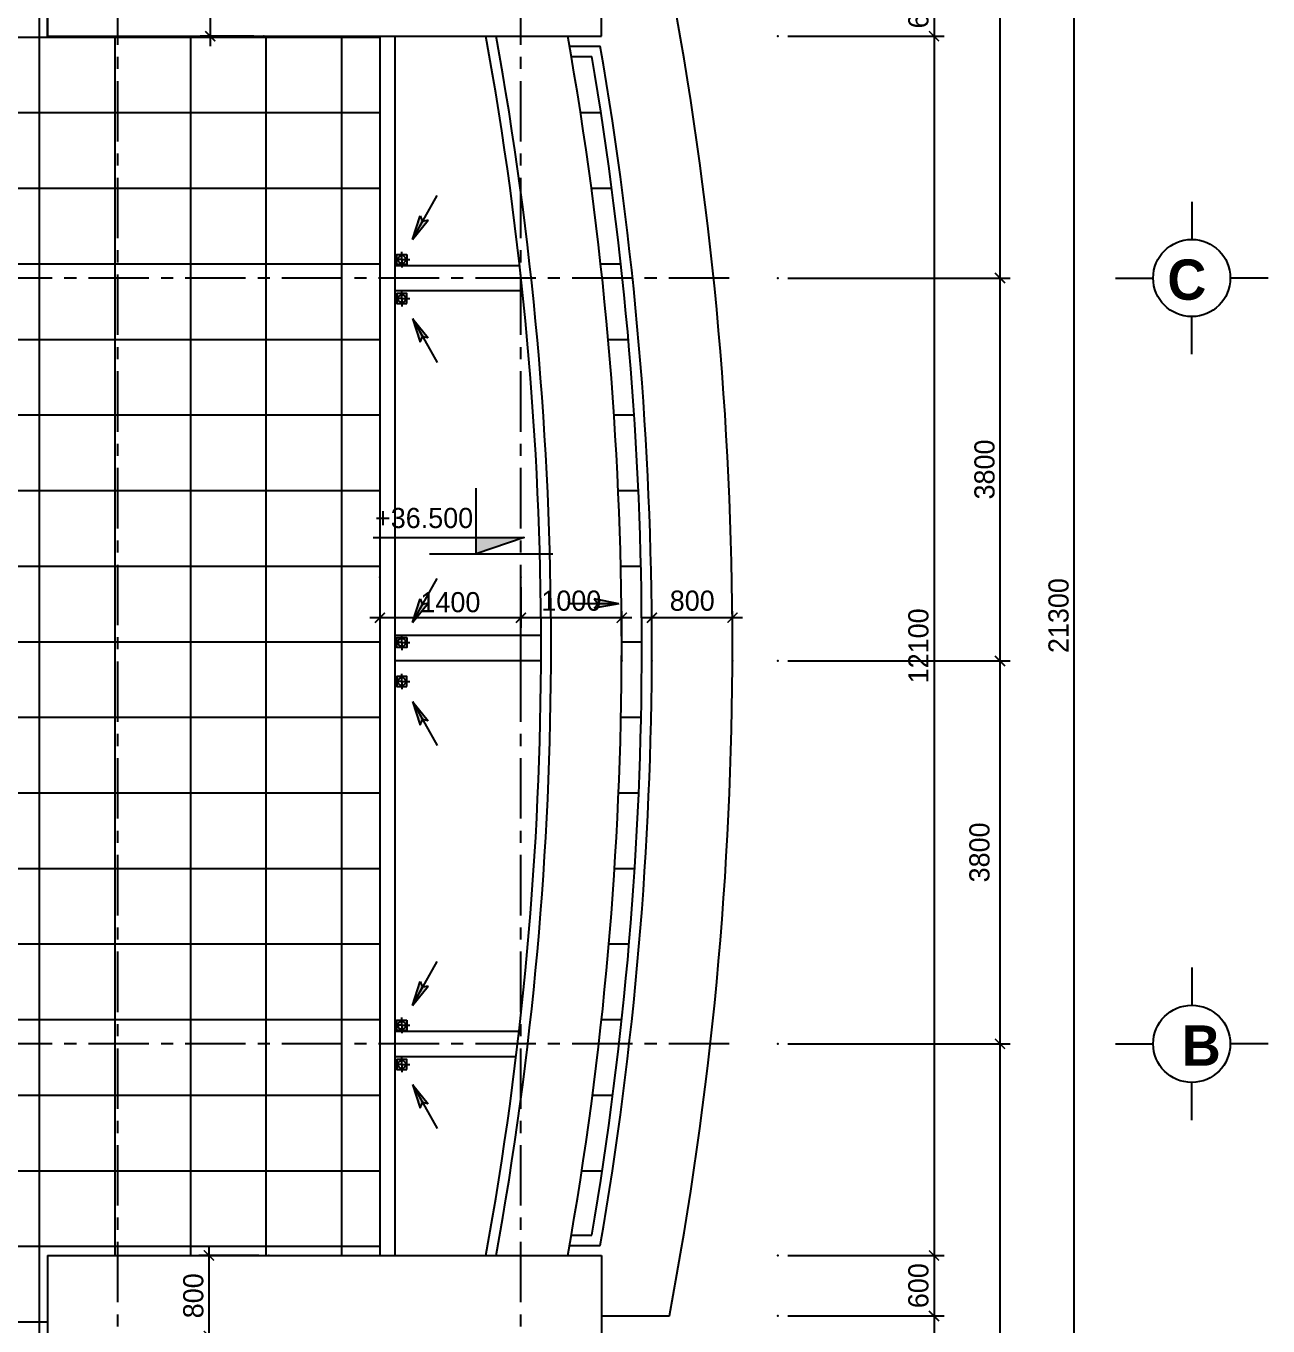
# Model space of a CAD drawing. Header units: inches. Extents: x -844707 to -690155, y -211546 to -175871.
# Drawn here: x -702583 to -690255, y -197801 to -184900 of the extents above; entities that cross this region are included whole.
import ezdxf

# ---------------------------------------------------------------- set-up
doc = ezdxf.new("R2010")
doc.units = ezdxf.units.IN
doc.header["$LTSCALE"] = 48
doc.header["$MEASUREMENT"] = 0
doc.linetypes.add('CENTER', pattern=[2, 1.25, -0.25, 0.25, -0.25])
doc.layers.add('DWGSHARE.com-DefPoints-DWGSHARE.com', color=7, linetype='Continuous', plot=False)
for name, color, linetype in [('DWGSHARE.com-DIM-DWGSHARE.com', 251, 'Continuous'), ('DWGSHARE.com-HATCH-DWGSHARE.com', 8, 'Continuous'), ('DWGSHARE.com-KICHTHUOC-DWGSHARE.com', 9, 'Continuous'), ('DWGSHARE.com-kinh-DWGSHARE.com', 154, 'Continuous'), ('DWGSHARE.com-LAYER1-DWGSHARE.com', 150, 'Continuous'), ('DWGSHARE.com-NET-DWGSHARE.com', 245, 'Continuous'), ('DWGSHARE.com-NETNH-DWGSHARE.com', 154, 'Continuous'), ('DWGSHARE.com-text-DWGSHARE.com', 3, 'Continuous'), ('DWGSHARE.com-truc-DWGSHARE.com', 250, 'CENTER'), ('DWGSHARE.com-TUONG-DWGSHARE.com', 7, 'Continuous')]:
    doc.layers.add(name, color=color, linetype=linetype)
doc.styles.add('AVO-B', font='')
doc.styles.get("Standard").update_dxf_attribs({"font": ''})
doc.styles.add('style4', font='')
doc.styles.add('VNI-AVO', font='')
doc.styles.get('AVO-B').set_extended_font_data('VNI-Avo', bold=True)
doc.styles.get('Standard').set_extended_font_data('VNI-Avo')
doc.styles.get('style4').set_extended_font_data('VNI-Avo')
doc.styles.get('VNI-AVO').set_extended_font_data('VNI-Avo')
doc.dimstyles.new('100', dxfattribs={"dimscale": 0, "dimtxt": 200, "dimasz": 100, "dimexe": 65, "dimexo": 0, "dimgap": 65, "dimtad": 1, "dimdec": 0, "dimzin": 0, "dimdsep": 46, "dimtxsty": 'style4', "dimblk": 'ARCHTICK', "dimcen": 0.1, "dimdle": 100, "dimclrd": 256, "dimclre": 256, "dimclrt": 2, "dimadec": 0, "dimazin": 0, "dimtfac": 1, "dimtdec": 0, "dimtix": 1, "dimtmove": 2, "dimatfit": 3, "dimldrblk": 'ARCHTICK', "dimfxl": 1, "dimtolj": 1, "dimtzin": 0, "dimlwd": -1, "dimlwe": -1, "dimarcsym": 0})
doc.dimstyles.new('tl1-100', dxfattribs={"dimtxt": 200, "dimasz": 100, "dimexe": 100, "dimexo": 100, "dimgap": 50, "dimtad": 1, "dimdec": 0, "dimzin": 0, "dimdsep": 46, "dimtxsty": 'VNI-AVO', "dimblk": 'ARCHTICK', "dimcen": 1, "dimdle": 100, "dimclrd": 256, "dimclre": 256, "dimclrt": 2, "dimadec": 0, "dimazin": 0, "dimtfac": 1, "dimtdec": 0, "dimtix": 1, "dimtofl": 0, "dimtmove": 2, "dimatfit": 3, "dimldrblk": 'ARCHTICK', "dimfxl": 1, "dimtolj": 2, "dimtzin": 0, "dimarcsym": 0})
pattern_1 = [(90, (81301.7, 61739.7), (-750, 1e-13), []), (180, (81301.7, 61739.7), (-1e-13, -750), [])]

# ---------------------------------------------------------------- blocks, each defined once
blk = doc.blocks.new('_ArchTick')
at = {"color": 0, "linetype": 'ByBlock', "const_width": 0.15}
blk.add_lwpolyline([(-0.5, -0.5), (0.5, 0.5)], dxfattribs=at)
blk = doc.blocks.new('*D475')
at = {"layer": 'DWGSHARE.com-DefPoints-DWGSHARE.com', "color": 0, "transparency": 16777216}
for p in [(-700221, -184201), (-700754, -185001), (-700221, -185001)]:
    blk.add_point(p, dxfattribs=at)
at = {"layer": 'DWGSHARE.com-DIM-DWGSHARE.com', "lineweight": -2, "transparency": 16777216}
for p, q in [((-700321, -184201), (-700854, -184201)), ((-700754, -184101), (-700754, -185101)), ((-700321, -185001), (-700854, -185001))]:
    blk.add_line(p, q, dxfattribs=at)
at = {"layer": 'DWGSHARE.com-DIM-DWGSHARE.com', "lineweight": -2, "transparency": 16777216, "xscale": 100, "yscale": 100, "zscale": 100}
for p, rotation in [((-700754, -184201), 90), ((-700754, -185001), 270)]:
    blk.add_blockref('_ArchTick', p, dxfattribs=dict(at, rotation=rotation))
at = {"layer": 'DWGSHARE.com-DIM-DWGSHARE.com', "color": 2, "transparency": 16777216, "insert": (-700907, -184601), "char_height": 200, "attachment_point": 5, "rotation": 90, "style": 'VNI-AVO'}
blk.add_mtext('\\A2;800', dxfattribs=at)
blk = doc.blocks.new('*D488')
at = {"layer": 'DWGSHARE.com-DefPoints-DWGSHARE.com', "color": 0, "transparency": 16777216}
for p in [(-697670, -190772), (-697670, -191201), (-696670, -191201)]:
    blk.add_point(p, dxfattribs=at)
at = {"layer": 'DWGSHARE.com-DIM-DWGSHARE.com', "transparency": 16777216}
for p, q in [((-696570, -190772), (-697770, -190772)), ((-697670, -191201), (-697670, -190707)), ((-696670, -191201), (-696670, -190707))]:
    blk.add_line(p, q, dxfattribs=at)
at = {"layer": 'DWGSHARE.com-DIM-DWGSHARE.com', "transparency": 16777216, "xscale": 100, "yscale": 100, "zscale": 100, "rotation": 180}
blk.add_blockref('_ArchTick', (-697670, -190772), dxfattribs=at)
at = {"layer": 'DWGSHARE.com-DIM-DWGSHARE.com', "transparency": 16777216, "xscale": 100, "yscale": 100, "zscale": 100}
blk.add_blockref('_ArchTick', (-696670, -190772), dxfattribs=at)
at = {"layer": 'DWGSHARE.com-DIM-DWGSHARE.com', "color": 2, "transparency": 16777216, "insert": (-697170, -190604), "char_height": 200, "attachment_point": 5, "style": 'style4'}
blk.add_mtext('\\A1;1000', dxfattribs=at)
blk = doc.blocks.new('*D489')
at = {"layer": 'DWGSHARE.com-DefPoints-DWGSHARE.com', "color": 0, "transparency": 16777216}
for p in [(-699070, -190369), (-697670, -190369), (-699070, -190772)]:
    blk.add_point(p, dxfattribs=at)
at = {"layer": 'DWGSHARE.com-DIM-DWGSHARE.com', "lineweight": -2, "transparency": 16777216}
for p, q in [((-699070, -190469), (-699070, -190872)), ((-697670, -190469), (-697670, -190872)), ((-697570, -190772), (-699170, -190772))]:
    blk.add_line(p, q, dxfattribs=at)
at = {"layer": 'DWGSHARE.com-DIM-DWGSHARE.com', "lineweight": -2, "transparency": 16777216, "xscale": 100, "yscale": 100, "zscale": 100, "rotation": 180}
blk.add_blockref('_ArchTick', (-699070, -190772), dxfattribs=at)
at = {"layer": 'DWGSHARE.com-DIM-DWGSHARE.com', "lineweight": -2, "transparency": 16777216, "xscale": 100, "yscale": 100, "zscale": 100}
blk.add_blockref('_ArchTick', (-697670, -190772), dxfattribs=at)
at = {"layer": 'DWGSHARE.com-DIM-DWGSHARE.com', "color": 2, "transparency": 16777216, "insert": (-698370, -190619), "char_height": 200, "attachment_point": 5, "style": 'VNI-AVO'}
blk.add_mtext('\\A2;1400', dxfattribs=at)
blk = doc.blocks.new('*D490')
at = {"layer": 'DWGSHARE.com-DefPoints-DWGSHARE.com', "color": 0, "transparency": 16777216}
for p in [(-696370, -190772), (-696370, -191201), (-695570, -191201)]:
    blk.add_point(p, dxfattribs=at)
at = {"layer": 'DWGSHARE.com-DIM-DWGSHARE.com', "transparency": 16777216}
for p, q in [((-695470, -190772), (-696470, -190772)), ((-696370, -191201), (-696370, -190707)), ((-695570, -191201), (-695570, -190707))]:
    blk.add_line(p, q, dxfattribs=at)
at = {"layer": 'DWGSHARE.com-DIM-DWGSHARE.com', "transparency": 16777216, "xscale": 100, "yscale": 100, "zscale": 100, "rotation": 180}
blk.add_blockref('_ArchTick', (-696370, -190772), dxfattribs=at)
at = {"layer": 'DWGSHARE.com-DIM-DWGSHARE.com', "transparency": 16777216, "xscale": 100, "yscale": 100, "zscale": 100}
blk.add_blockref('_ArchTick', (-695570, -190772), dxfattribs=at)
at = {"layer": 'DWGSHARE.com-DIM-DWGSHARE.com', "color": 2, "transparency": 16777216, "insert": (-695970, -190604), "char_height": 200, "attachment_point": 5, "style": 'style4'}
blk.add_mtext('\\A1;800', dxfattribs=at)
blk = doc.blocks.new('*D509')
at = {"layer": 'DWGSHARE.com-DefPoints-DWGSHARE.com', "color": 0, "transparency": 16777216}
for p in [(-700171, -197101), (-700767, -197901), (-700171, -197901)]:
    blk.add_point(p, dxfattribs=at)
at = {"layer": 'DWGSHARE.com-DIM-DWGSHARE.com', "lineweight": -2, "transparency": 16777216}
for p, q in [((-700271, -197101), (-700867, -197101)), ((-700767, -197001), (-700767, -198001)), ((-700271, -197901), (-700867, -197901))]:
    blk.add_line(p, q, dxfattribs=at)
at = {"layer": 'DWGSHARE.com-DIM-DWGSHARE.com', "lineweight": -2, "transparency": 16777216, "xscale": 100, "yscale": 100, "zscale": 100}
for p, rotation in [((-700767, -197101), 90), ((-700767, -197901), 270)]:
    blk.add_blockref('_ArchTick', p, dxfattribs=dict(at, rotation=rotation))
at = {"layer": 'DWGSHARE.com-DIM-DWGSHARE.com', "color": 2, "transparency": 16777216, "insert": (-700921, -197501), "char_height": 200, "attachment_point": 5, "rotation": 90, "style": 'VNI-AVO'}
blk.add_mtext('\\A2;800', dxfattribs=at)
blk = doc.blocks.new('*D538')
at = {"layer": 'DWGSHARE.com-DefPoints-DWGSHARE.com', "color": 0, "transparency": 16777216}
for p in [(-695121, -181601), (-692915, -181601), (-695121, -187401)]:
    blk.add_point(p, dxfattribs=at)
at = {"layer": 'DWGSHARE.com-DIM-DWGSHARE.com', "lineweight": -2, "transparency": 16777216}
for p, q in [((-692915, -187501), (-692915, -181501)), ((-695021, -181601), (-692815, -181601)), ((-695021, -187401), (-692815, -187401))]:
    blk.add_line(p, q, dxfattribs=at)
at = {"layer": 'DWGSHARE.com-DIM-DWGSHARE.com', "lineweight": -2, "transparency": 16777216, "xscale": 100, "yscale": 100, "zscale": 100}
for p, rotation in [((-692915, -181601), 90), ((-692915, -187401), 270)]:
    blk.add_blockref('_ArchTick', p, dxfattribs=dict(at, rotation=rotation))
at = {"layer": 'DWGSHARE.com-DIM-DWGSHARE.com', "color": 2, "transparency": 16777216, "insert": (-693068, -184501), "char_height": 200, "attachment_point": 5, "rotation": 90, "style": 'VNI-AVO'}
blk.add_mtext('\\A2;5800', dxfattribs=at)
blk = doc.blocks.new('*D539')
at = {"layer": 'DWGSHARE.com-DefPoints-DWGSHARE.com', "color": 0, "transparency": 16777216}
for p in [(-695121, -180101), (-692180, -180101), (-695121, -201401)]:
    blk.add_point(p, dxfattribs=at)
at = {"layer": 'DWGSHARE.com-DIM-DWGSHARE.com', "lineweight": -2, "transparency": 16777216}
for p, q in [((-692180, -201501), (-692180, -180001)), ((-695021, -180101), (-692080, -180101)), ((-695021, -201401), (-692080, -201401))]:
    blk.add_line(p, q, dxfattribs=at)
at = {"layer": 'DWGSHARE.com-DIM-DWGSHARE.com', "lineweight": -2, "transparency": 16777216, "xscale": 100, "yscale": 100, "zscale": 100}
for p, rotation in [((-692180, -180101), 90), ((-692180, -201401), 270)]:
    blk.add_blockref('_ArchTick', p, dxfattribs=dict(at, rotation=rotation))
at = {"layer": 'DWGSHARE.com-DIM-DWGSHARE.com', "color": 2, "transparency": 16777216, "insert": (-692333, -190751), "char_height": 200, "attachment_point": 5, "rotation": 90, "style": 'VNI-AVO'}
blk.add_mtext('\\A2;21300', dxfattribs=at)
blk = doc.blocks.new('*D540')
at = {"layer": 'DWGSHARE.com-DefPoints-DWGSHARE.com', "color": 0, "transparency": 16777216}
for p in [(-695121, -197101), (-695121, -197701), (-693570, -197701)]:
    blk.add_point(p, dxfattribs=at)
at = {"layer": 'DWGSHARE.com-DIM-DWGSHARE.com', "lineweight": -2, "transparency": 16777216}
for p, q in [((-695021, -197101), (-693470, -197101)), ((-693570, -197001), (-693570, -197801)), ((-695021, -197701), (-693470, -197701))]:
    blk.add_line(p, q, dxfattribs=at)
at = {"layer": 'DWGSHARE.com-DIM-DWGSHARE.com', "lineweight": -2, "transparency": 16777216, "xscale": 100, "yscale": 100, "zscale": 100}
for p, rotation in [((-693570, -197101), 90), ((-693570, -197701), 270)]:
    blk.add_blockref('_ArchTick', p, dxfattribs=dict(at, rotation=rotation))
at = {"layer": 'DWGSHARE.com-DIM-DWGSHARE.com', "color": 2, "transparency": 16777216, "insert": (-693724, -197401), "char_height": 200, "attachment_point": 5, "rotation": 90, "style": 'VNI-AVO'}
blk.add_mtext('\\A2;600', dxfattribs=at)
blk = doc.blocks.new('*D541')
at = {"layer": 'DWGSHARE.com-DefPoints-DWGSHARE.com', "color": 0, "transparency": 16777216}
for p in [(-695121, -185001), (-695121, -197101), (-693570, -197101)]:
    blk.add_point(p, dxfattribs=at)
at = {"layer": 'DWGSHARE.com-DIM-DWGSHARE.com', "lineweight": -2, "transparency": 16777216}
for p, q in [((-695021, -185001), (-693470, -185001)), ((-693570, -184901), (-693570, -197201)), ((-695021, -197101), (-693470, -197101))]:
    blk.add_line(p, q, dxfattribs=at)
at = {"layer": 'DWGSHARE.com-DIM-DWGSHARE.com', "lineweight": -2, "transparency": 16777216, "xscale": 100, "yscale": 100, "zscale": 100}
for p, rotation in [((-693570, -185001), 90), ((-693570, -197101), 270)]:
    blk.add_blockref('_ArchTick', p, dxfattribs=dict(at, rotation=rotation))
at = {"layer": 'DWGSHARE.com-DIM-DWGSHARE.com', "color": 2, "transparency": 16777216, "insert": (-693724, -191051), "char_height": 200, "attachment_point": 5, "rotation": 90, "style": 'VNI-AVO'}
blk.add_mtext('\\A2;12100', dxfattribs=at)
blk = doc.blocks.new('*D542')
at = {"layer": 'DWGSHARE.com-DefPoints-DWGSHARE.com', "color": 0, "transparency": 16777216}
for p in [(-695121, -195001), (-692915, -195001), (-695121, -201401)]:
    blk.add_point(p, dxfattribs=at)
at = {"layer": 'DWGSHARE.com-DIM-DWGSHARE.com', "lineweight": -2, "transparency": 16777216}
for p, q in [((-692915, -201501), (-692915, -194901)), ((-695021, -195001), (-692815, -195001)), ((-695021, -201401), (-692815, -201401))]:
    blk.add_line(p, q, dxfattribs=at)
at = {"layer": 'DWGSHARE.com-DIM-DWGSHARE.com', "lineweight": -2, "transparency": 16777216, "xscale": 100, "yscale": 100, "zscale": 100}
for p, rotation in [((-692915, -195001), 90), ((-692915, -201401), 270)]:
    blk.add_blockref('_ArchTick', p, dxfattribs=dict(at, rotation=rotation))
at = {"layer": 'DWGSHARE.com-DIM-DWGSHARE.com', "color": 2, "transparency": 16777216, "insert": (-693068, -198201), "char_height": 200, "attachment_point": 5, "rotation": 90, "style": 'VNI-AVO'}
blk.add_mtext('\\A2;6400', dxfattribs=at)
blk = doc.blocks.new('*D544')
at = {"layer": 'DWGSHARE.com-DefPoints-DWGSHARE.com', "color": 0, "transparency": 16777216}
for p in [(-695121, -197701), (-695121, -202001), (-693570, -202001)]:
    blk.add_point(p, dxfattribs=at)
at = {"layer": 'DWGSHARE.com-DIM-DWGSHARE.com', "lineweight": -2, "transparency": 16777216}
for p, q in [((-693570, -197601), (-693570, -202101)), ((-695021, -197701), (-693470, -197701)), ((-695021, -202001), (-693470, -202001))]:
    blk.add_line(p, q, dxfattribs=at)
at = {"layer": 'DWGSHARE.com-DIM-DWGSHARE.com', "lineweight": -2, "transparency": 16777216, "xscale": 100, "yscale": 100, "zscale": 100}
for p, rotation in [((-693570, -197701), 90), ((-693570, -202001), 270)]:
    blk.add_blockref('_ArchTick', p, dxfattribs=dict(at, rotation=rotation))
at = {"layer": 'DWGSHARE.com-DIM-DWGSHARE.com', "color": 2, "transparency": 16777216, "insert": (-693724, -199851), "char_height": 200, "attachment_point": 5, "rotation": 90, "style": 'VNI-AVO'}
blk.add_mtext('\\A2;4300', dxfattribs=at)
blk = doc.blocks.new('*D546')
at = {"layer": 'DWGSHARE.com-DefPoints-DWGSHARE.com', "color": 0, "transparency": 16777216}
for p in [(-695121, -184401), (-695121, -185001), (-693570, -185001)]:
    blk.add_point(p, dxfattribs=at)
at = {"layer": 'DWGSHARE.com-DIM-DWGSHARE.com', "lineweight": -2, "transparency": 16777216}
for p, q in [((-693570, -184301), (-693570, -185101)), ((-695021, -184401), (-693470, -184401)), ((-695021, -185001), (-693470, -185001))]:
    blk.add_line(p, q, dxfattribs=at)
at = {"layer": 'DWGSHARE.com-DIM-DWGSHARE.com', "lineweight": -2, "transparency": 16777216, "xscale": 100, "yscale": 100, "zscale": 100}
for p, rotation in [((-693570, -184401), 90), ((-693570, -185001), 270)]:
    blk.add_blockref('_ArchTick', p, dxfattribs=dict(at, rotation=rotation))
at = {"layer": 'DWGSHARE.com-DIM-DWGSHARE.com', "color": 2, "transparency": 16777216, "insert": (-693724, -184701), "char_height": 200, "attachment_point": 5, "rotation": 90, "style": 'VNI-AVO'}
blk.add_mtext('\\A2;600', dxfattribs=at)
blk = doc.blocks.new('*D547')
at = {"layer": 'DWGSHARE.com-DefPoints-DWGSHARE.com', "color": 0, "transparency": 16777216}
for p in [(-695121, -191201), (-692915, -191201), (-695121, -195001)]:
    blk.add_point(p, dxfattribs=at)
at = {"layer": 'DWGSHARE.com-DIM-DWGSHARE.com', "lineweight": -2, "transparency": 16777216}
for p, q in [((-692915, -195101), (-692915, -191101)), ((-695021, -191201), (-692815, -191201)), ((-695021, -195001), (-692815, -195001))]:
    blk.add_line(p, q, dxfattribs=at)
at = {"layer": 'DWGSHARE.com-DIM-DWGSHARE.com', "lineweight": -2, "transparency": 16777216, "xscale": 100, "yscale": 100, "zscale": 100}
for p, rotation in [((-692915, -191201), 90), ((-692915, -195001), 270)]:
    blk.add_blockref('_ArchTick', p, dxfattribs=dict(at, rotation=rotation))
at = {"layer": 'DWGSHARE.com-DIM-DWGSHARE.com', "color": 2, "transparency": 16777216, "insert": (-693118, -193101), "char_height": 200, "attachment_point": 5, "rotation": 90, "style": 'VNI-AVO'}
blk.add_mtext('\\A2;3800', dxfattribs=at)
blk = doc.blocks.new('*D548')
at = {"layer": 'DWGSHARE.com-DefPoints-DWGSHARE.com', "color": 0, "transparency": 16777216}
for p in [(-695121, -187401), (-692915, -187401), (-695121, -191201)]:
    blk.add_point(p, dxfattribs=at)
at = {"layer": 'DWGSHARE.com-DIM-DWGSHARE.com', "lineweight": -2, "transparency": 16777216}
for p, q in [((-692915, -191301), (-692915, -187301)), ((-695021, -187401), (-692815, -187401)), ((-695021, -191201), (-692815, -191201))]:
    blk.add_line(p, q, dxfattribs=at)
at = {"layer": 'DWGSHARE.com-DIM-DWGSHARE.com', "lineweight": -2, "transparency": 16777216, "xscale": 100, "yscale": 100, "zscale": 100}
for p, rotation in [((-692915, -187401), 90), ((-692915, -191201), 270)]:
    blk.add_blockref('_ArchTick', p, dxfattribs=dict(at, rotation=rotation))
at = {"layer": 'DWGSHARE.com-DIM-DWGSHARE.com', "color": 2, "transparency": 16777216, "insert": (-693068, -189301), "char_height": 200, "attachment_point": 5, "rotation": 90, "style": 'VNI-AVO'}
blk.add_mtext('\\A2;3800', dxfattribs=at)
blk = doc.blocks.new('THUNUOC')
at = {"layer": 'DWGSHARE.com-DIM-DWGSHARE.com'}
for q in [(-734559, -197461), (-734636, -197539), (-734481, -197539), (-734559, -197617)]:
    blk.add_line((-734559, -197539), q, dxfattribs=at)
blk.add_lwpolyline([(-734609, -197589), (-734509, -197589), (-734509, -197489), (-734609, -197489)], close=True, dxfattribs=at)
blk.add_circle((-734559, -197539), 38.8, dxfattribs=at)

msp = doc.modelspace()

# ---------------------------------------------------------------- hatches: boundary and pattern name
at = {"layer": 'DWGSHARE.com-HATCH-DWGSHARE.com'}
h = msp.add_hatch(dxfattribs=at)
h.set_pattern_fill('ANSI37,_I', color=256, scale=6000, angle=45, style=2)
h.set_pattern_definition(pattern_1)
h.paths.add_polyline_path([(-701670.3, -195000.8), (-699070.4, -195000.8), (-699070.4, -187400.8), (-701670.3, -187400.8)])
h.paths.add_polyline_path([(-701670.3, -187400.8), (-705870.2, -187400.8), (-705870.2, -195000.8), (-701670.3, -195000.8)])
h.paths.add_polyline_path([(-702370.6, -185000.8), (-702370.6, -184400.8), (-705870.2, -184400.8), (-705870.2, -187400.8), (-701670.3, -187400.8), (-701670.3, -185000.8)])
h.paths.add_polyline_path([(-701670.3, -187400.8), (-699070.4, -187400.8), (-699070.4, -185000.8), (-701670.3, -185000.8)])
h.paths.add_polyline_path([(-699315.2, -189919.5), (-698216, -189919.5), (-698216, -189608.9), (-699315.2, -189608.9)], flags=9)
h = msp.add_hatch(dxfattribs=at)
h.set_pattern_fill('ANSI37,_I', color=256, scale=6000, angle=45, style=2)
h.set_pattern_definition(pattern_1)
h.paths.add_polyline_path([(-696863.7, -187400.8), (-696662.7, -187400.8, 0.0160066), (-696966.9, -185200.8), (-697169.7, -185200.8, -0.0161012)])
h.paths.add_polyline_path([(-696662.7, -187400.8), (-696863.7, -187400.8, -0.0552463), (-696897, -195000.8), (-696695.7, -195000.8, 0.0549261)])
h.paths.add_polyline_path([(-696695.7, -195000.8), (-696897, -195000.8, -0.0139133), (-697169.7, -196900.8), (-696966.9, -196900.8, 0.0138314)])
h = msp.add_hatch(dxfattribs=at)
h.set_pattern_fill('ANSI37,_I', color=256, scale=6000, angle=45, style=2)
h.set_pattern_definition(pattern_1)
h.paths.add_polyline_path([(-715671.4, -195000.8), (-715671.1, -197100.8), (-714970.1, -197100.8), (-714970.1, -199701), (-710670.3, -199701), (-710670.3, -195800.8), (-711470.5, -195800.8), (-711470.5, -195000.8)])
h.paths.add_polyline_path([(-715671.1, -197100.8), (-715671.4, -195000.8), (-718270.3, -195000.8), (-718270.3, -197100.8)])
h.paths.add_polyline_path([(-710670.3, -199701), (-706670.3, -199701), (-706670.3, -195800.8), (-710670.3, -195800.8)])
h.paths.add_polyline_path([(-706670.3, -199701), (-702370.6, -199701), (-702370.6, -197100.8), (-701670.3, -197100.8), (-701670.3, -195000.8), (-705870.2, -195000.8), (-705870.2, -195800.8), (-706670.3, -195800.8)])
h.paths.add_polyline_path([(-699070.4, -197100.8), (-699070.4, -195000.8), (-701670.3, -195000.8), (-701670.3, -197100.8)])
h.paths.add_polyline_path([(-709772.3, -198093), (-709772.3, -197408.7), (-709465.3, -197408.7), (-709465.3, -198093)], flags=24)
h.paths.add_polyline_path([(-709772.3, -200001.3), (-709772.3, -199500.7), (-709465.3, -199500.7), (-709465.3, -200001.3)], flags=9)
at = {"layer": 'DWGSHARE.com-KICHTHUOC-DWGSHARE.com'}
for points in [[(-698645.9, -186839.2), (-698589.3, -186826.8), (-698746.6, -187018.8), (-698669, -186783.2)], [(-698645.9, -187983), (-698589.3, -187995.4), (-698746.6, -187803.3), (-698669, -188038.9)], [(-698645.9, -190639.2), (-698589.3, -190626.8), (-698746.6, -190818.8), (-698669, -190583.2)], [(-696904.7, -190632.9), (-696943.1, -190676.2), (-696698.7, -190632.7), (-696942.3, -190585.4)], [(-698645.9, -191783), (-698589.3, -191795.4), (-698746.6, -191603.3), (-698669, -191838.9)], [(-698645.9, -194439.2), (-698589.3, -194426.8), (-698746.6, -194618.8), (-698669, -194383.2)], [(-698645.9, -195583), (-698589.3, -195595.4), (-698746.6, -195403.3), (-698669, -195638.9)]]:
    msp.add_hatch(color=2, dxfattribs=at).paths.add_polyline_path(points)
at = {"layer": 'DWGSHARE.com-LAYER1-DWGSHARE.com'}
msp.add_hatch(color=1, dxfattribs=at).paths.add_polyline_path([(-698115.6, -189974.9), (-697637.4, -189974.9), (-698115.6, -190138.3)])

# ---------------------------------------------------------------- linework, layer by layer
at = {"layer": 'DWGSHARE.com-DIM-DWGSHARE.com'}
for p, q in [((-691011.9, -186643.8), (-691011.9, -187017.8)), ((-691768.9, -187400.8), (-691394.9, -187400.8)), ((-690254.9, -187400.8), (-690628.9, -187400.8)), ((-691011.9, -188157.8), (-691011.9, -187783.8)), ((-691011.9, -194243.8), (-691011.9, -194617.8)), ((-691768.9, -195000.8), (-691394.9, -195000.8)), ((-690254.9, -195000.8), (-690628.9, -195000.8)), ((-691011.9, -195757.8), (-691011.9, -195383.8))]:
    msp.add_line(p, q, dxfattribs=at)
for centre in [(-691011.9, -187400.8), (-691011.9, -195000.8)]:
    msp.add_circle(centre, 383, dxfattribs=at)
at = {"layer": 'DWGSHARE.com-KICHTHUOC-DWGSHARE.com', "linetype": 'Continuous'}
for p, q in [((-698746.6, -187018.8), (-698502.7, -186582.7)), ((-698746.6, -187803.3), (-698502.7, -188239.4)), ((-698746.6, -190818.8), (-698502.7, -190382.7)), ((-696698.7, -190632.7), (-697198.4, -190632.7)), ((-698746.6, -191603.3), (-698502.7, -192039.4)), ((-698746.6, -194618.8), (-698502.7, -194182.7)), ((-698746.6, -195403.3), (-698502.7, -195839.4))]:
    msp.add_line(p, q, dxfattribs=at)
at = {"layer": 'DWGSHARE.com-KICHTHUOC-DWGSHARE.com', "color": 2}
for p, q in [((-698746.6, -187018.8), (-698669, -186783.2)), ((-698669, -186783.2), (-698645.9, -186839.2)), ((-698746.6, -187018.8), (-698589.3, -186826.8)), ((-698746.6, -187018.8), (-698645.9, -186839.2)), ((-698589.3, -186826.8), (-698645.9, -186839.2)), ((-698746.6, -187803.3), (-698669, -188038.9)), ((-698746.6, -187803.3), (-698645.9, -187983)), ((-698746.6, -187803.3), (-698589.3, -187995.4)), ((-698669, -188038.9), (-698645.9, -187983)), ((-698589.3, -187995.4), (-698645.9, -187983)), ((-698746.6, -190818.8), (-698669, -190583.2)), ((-698746.6, -190818.8), (-698589.3, -190626.8)), ((-698746.6, -190818.8), (-698645.9, -190639.2)), ((-698669, -190583.2), (-698645.9, -190639.2)), ((-698589.3, -190626.8), (-698645.9, -190639.2)), ((-696698.7, -190632.7), (-696943.1, -190676.2)), ((-696943.1, -190676.2), (-696904.7, -190632.9)), ((-696942.3, -190585.4), (-696904.7, -190632.9)), ((-696698.7, -190632.7), (-696942.3, -190585.4)), ((-698746.6, -191603.3), (-698669, -191838.9)), ((-698746.6, -191603.3), (-698645.9, -191783)), ((-698746.6, -191603.3), (-698589.3, -191795.4)), ((-698669, -191838.9), (-698645.9, -191783)), ((-698589.3, -191795.4), (-698645.9, -191783)), ((-698746.6, -194618.8), (-698669, -194383.2)), ((-698669, -194383.2), (-698645.9, -194439.2)), ((-698746.6, -194618.8), (-698589.3, -194426.8)), ((-698746.6, -194618.8), (-698645.9, -194439.2)), ((-698589.3, -194426.8), (-698645.9, -194439.2)), ((-698746.6, -195403.3), (-698589.3, -195595.4)), ((-698746.6, -195403.3), (-698645.9, -195583)), ((-698746.6, -195403.3), (-698669, -195638.9)), ((-698669, -195638.9), (-698645.9, -195583)), ((-698589.3, -195595.4), (-698645.9, -195583))]:
    msp.add_line(p, q, dxfattribs=at)
at = {"layer": 'DWGSHARE.com-kinh-DWGSHARE.com'}
for p, q in [((-697169.7, -185200.8), (-696966.9, -185200.8)), ((-697169.7, -196900.8), (-696966.9, -196900.8))]:
    msp.add_line(p, q, dxfattribs=at)
at = {"layer": 'DWGSHARE.com-LAYER1-DWGSHARE.com', "color": 1}
msp.add_line((-698577.7, -190138.3), (-697353.8, -190138.3), dxfattribs=at)
msp.add_lwpolyline([(-699135.7, -189974.9), (-697637.4, -189974.9), (-698115.6, -190138.3), (-698115.6, -189485.2)], dxfattribs=at)
at = {"layer": 'DWGSHARE.com-NET-DWGSHARE.com'}
for p, q in [((-698920.4, -185000.8), (-698920.4, -197100.8)), ((-697187.1, -185100.8), (-696882.6, -185100.8)), ((-698920.4, -187275.8), (-697682.2, -187275.8)), ((-698920.4, -187525.8), (-697654.9, -187525.8)), ((-697470.2, -190950), (-698920.4, -190950)), ((-697470.4, -191200), (-698920.4, -191200)), ((-698920.4, -194875.8), (-697687.9, -194875.8)), ((-698920.4, -195125.8), (-697717.4, -195125.8)), ((-697187.1, -197000.8), (-696882.6, -197000.8)), ((-697187, -197000.8), (-696882.6, -197000.8)), ((-696874.6, -197700.8), (-696196.8, -197700.8))]:
    msp.add_line(p, q, dxfattribs=at)
for radius, start, end in [(35596.6, 349.233, 10.767), (34796.6, 350.15441, 9.84559)]:
    msp.add_arc((-731166.8, -191050.8), radius, start, end, dxfattribs=at)
at = {"layer": 'DWGSHARE.com-NETNH-DWGSHARE.com'}
for radius, start, end in [(33696.7, 349.65688, 10.34312), (33796.7, 349.68782, 10.31218), (34696.6, 350.29332, 9.70668)]:
    msp.add_arc((-731166.8, -191050.8), radius, start, end, dxfattribs=at)
at = {"layer": 'DWGSHARE.com-truc-DWGSHARE.com', "ltscale": 10}
for p, q in [((-701670.3, -203325.6), (-701670.3, -180494.5)), ((-697670.3, -203325.6), (-697670.3, -180494.5)), ((-695602.5, -187400.8), (-721841.5, -187400.8)), ((-695602.5, -195000.8), (-721841.5, -195000.8))]:
    msp.add_line(p, q, dxfattribs=at)
at = {"layer": 'DWGSHARE.com-TUONG-DWGSHARE.com'}
for p, q in [((-702370.6, -180100.8), (-702370.6, -185000.8)), ((-696871.1, -185000.8), (-696871.1, -180100.8)), ((-702370.6, -185000.8), (-702370.6, -180800.8)), ((-702370.6, -185000.8), (-696871.1, -185000.8)), ((-699070.4, -185000.8), (-699070.4, -197100.8)), ((-702370.6, -197100.8), (-696870.6, -197100.8)), ((-702370.6, -197100.8), (-702370.6, -202000.8)), ((-696870.6, -197100.8), (-696870.6, -202000.8))]:
    msp.add_line(p, q, dxfattribs=at)
msp.add_arc((-731166.8, -191050.8), 34496.7, 349.89929, 10.10071, dxfattribs=at)

# ---------------------------------------------------------------- block references
at = {"layer": 'DWGSHARE.com-DIM-DWGSHARE.com', "xscale": -1, "rotation": 90}
for p in [(-896390.8, -921776), (-896390.8, -925576), (-896390.8, -929376)]:
    msp.add_blockref('THUNUOC', p, dxfattribs=at)
at = {"layer": 'DWGSHARE.com-DIM-DWGSHARE.com', "rotation": 90}
for p in [(-896390.8, 546953.8), (-896390.8, 543153.8), (-896390.8, 539353.8)]:
    msp.add_blockref('THUNUOC', p, dxfattribs=at)

# ---------------------------------------------------------------- texts
at = {"layer": 'DWGSHARE.com-text-DWGSHARE.com', "color": 3, "style": 'AVO-B'}
for s, p in [('C', (-691253.8, -187616.5)), ('B', (-691110.1, -195217.6))]:
    msp.add_text(s, height=400, dxfattribs=at).set_placement(p)
at = {"layer": 'DWGSHARE.com-text-DWGSHARE.com'}
msp.add_text('+36.500', height=200, dxfattribs=at).set_placement((-699118.3, -189882.1))

# ---------------------------------------------------------------- dimensions: what is measured, and where the dimension line sits
at = {"layer": 'DWGSHARE.com-DIM-DWGSHARE.com'}
for base, p1, p2, angle, picture, middle in [((-692179.9, -180100.8), (-695120.7, -201400.8), (-695120.7, -180100.8), 270, '*D539', (-692333.4, -190750.8)), ((-700753.7, -185000.8), (-700220.6, -184200.8), (-700220.6, -185000.8), 90, '*D475', (-700907.2, -184600.8)), ((-693570.2, -185000.8), (-695120.7, -184400.8), (-695120.7, -185000.8), 90, '*D546', (-693723.7, -184700.8)), ((-693570.2, -197100.8), (-695120.7, -185000.8), (-695120.7, -197100.8), 90, '*D541', (-693723.7, -191050.8)), ((-699070.4, -190772.5), (-697670.4, -190368.6), (-699070.4, -190368.6), 180, '*D489', (-698370.4, -190618.9)), ((-692914.9, -195000.8), (-695120.7, -201400.8), (-695120.7, -195000.8), 270, '*D542', (-693068.4, -198200.8)), ((-700767.3, -197900.8), (-700170.9, -197100.8), (-700170.9, -197900.8), 90, '*D509', (-700920.8, -197500.8)), ((-693570.2, -197700.8), (-695120.7, -197100.8), (-695120.7, -197700.8), 90, '*D540', (-693723.7, -197400.8)), ((-693570.2, -202000.8), (-695120.7, -197700.8), (-695120.7, -202000.8), 90, '*D544', (-693723.7, -199850.8))]:
    dim = msp.add_linear_dim(base=base, p1=p1, p2=p2, angle=angle, dimstyle='tl1-100', dxfattribs=at)
    dim.commit()
    dim.dimension.update_dxf_attribs({"geometry": picture, "text_midpoint": middle})
for base, p1, p2, angle, dimstyle, override, picture, middle in [((-692914.9, -181600.6), (-695120.7, -187400.8), (-695120.7, -181600.6), 270, 'tl1-100', {"dimtmove": 1}, '*D538', (-693068.4, -184500.7)), ((-692914.9, -187400.8), (-695120.7, -191200.8), (-695120.7, -187400.8), 270, 'tl1-100', {"dimtmove": 1}, '*D548', (-693068.4, -189300.8)), ((-697670.3, -190772.5), (-696670.4, -191200.8), (-697670.3, -191200.8), 180, '100', {"dimscale": 1}, '*D488', (-697170.3, -190603.9)), ((-696370.5, -190772.5), (-695570.5, -191200.8), (-696370.5, -191200.8), 180, '100', {"dimscale": 1}, '*D490', (-695970.5, -190603.9)), ((-692914.9, -191200.8), (-695120.7, -195000.8), (-695120.7, -191200.8), 270, 'tl1-100', {"dimgap": 100, "dimtih": 0, "dimtoh": 0, "dimtol": 0, "dimlim": 0, "dimtix": 1, "dimtmove": 1}, '*D547', (-693118.4, -193100.8))]:
    dim = msp.add_linear_dim(base=base, p1=p1, p2=p2, angle=angle, dimstyle=dimstyle, override=override, dxfattribs=at)
    dim.commit()
    dim.dimension.update_dxf_attribs({"geometry": picture, "text_midpoint": middle})

doc.saveas('drawing.dxf')
